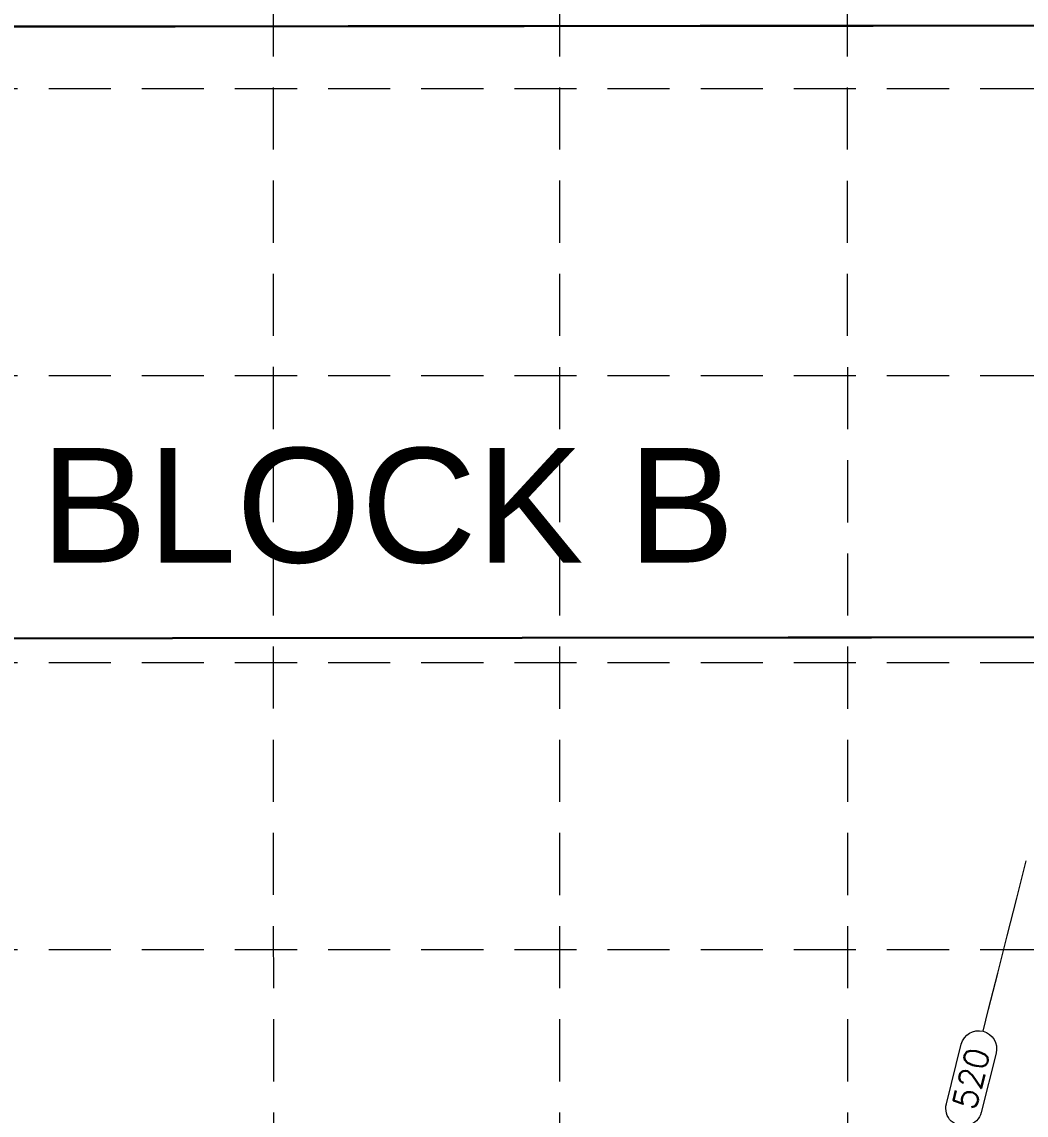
# Model space of a CAD drawing. Header units: feet. Extents: x -406 to 2003, y 7035 to 10885.
# Drawn here: x -94.7 to 115.5, y 9105.6 to 9334.4 of the extents above; entities that cross this region are included whole.
import ezdxf

# ---------------------------------------------------------------- set-up
doc = ezdxf.new("R2010")
doc.units = ezdxf.units.FT
doc.header["$LTSCALE"] = 40
doc.header["$MEASUREMENT"] = 0
doc.linetypes.add('HIDDEN', pattern=[0.375, 0.25, -0.125])
doc.layers.add('1 PROPOSED CONTOURS', color=35, linetype='Continuous', lineweight=0)
doc.layers.add('LOT NUMBERS', color=3, linetype='Continuous', lineweight=35)
for name, color, linetype in [('GRID', 254, 'HIDDEN'), ('lots', 4, 'Continuous'), ('polys', 7, 'Continuous')]:
    doc.layers.add(name, color=color, linetype=linetype)
doc.styles.get("Standard").update_dxf_attribs({"font": 'ARIAL.TTF'})

msp = doc.modelspace()

# ---------------------------------------------------------------- linework, layer by layer
at = {"layer": '1 PROPOSED CONTOURS', "color": 35, "extrusion": (0.969329, -0.245765, 0), "elevation": -2138.93}
msp.add_lwpolyline([(8898.19, 520), (8906.25, 520)], dxfattribs=at)
at = {"layer": '1 PROPOSED CONTOURS', "color": 35, "extrusion": (-0.969379, 0.245569, 0), "elevation": 2137.13}
msp.add_lwpolyline([(-8890.51, 520), (-8898.62, 520)], dxfattribs=at)
at = {"layer": '1 PROPOSED CONTOURS', "color": 35, "elevation": 520}
msp.add_lwpolyline([(109.58, 9135.31), (111.55, 9143.09)], dxfattribs=at)
at = {"layer": '1 PROPOSED CONTOURS', "color": 35, "extrusion": (-0.969516, 0.245026, 0), "elevation": 2132.16}
msp.add_lwpolyline([(-8875.87, 520), (-8883.68, 520)], dxfattribs=at)
at = {"layer": '1 PROPOSED CONTOURS', "color": 35, "extrusion": (-0.969613, 0.244645, 0), "elevation": 2128.66}
msp.add_lwpolyline([(-8871.95, 520), (-8876.71, 520)], dxfattribs=at)
at = {"layer": '1 PROPOSED CONTOURS', "color": 35, "linetype": 'Continuous', "extrusion": (0.969905, -0.243484, 0), "elevation": -2121.8}
msp.add_lwpolyline([(8857.89, 520), (8870.75, 520)], dxfattribs=at)
at = {"layer": '1 PROPOSED CONTOURS', "color": 35, "linetype": 'Continuous', "elevation": 520}
msp.add_lwpolyline([(109.22, 9118.58), (106.08, 9106.11)], dxfattribs=at)
at = {"layer": '1 PROPOSED CONTOURS', "color": 35, "linetype": 'Continuous', "extrusion": (0, 0, -1)}
for centre, start, end in [((-105.58, 9119.49, -520), 14.0923, 194.0923), ((-102.45, 9107.02, -520), 194.0923, 14.0923)]:
    msp.add_arc(centre, 3.75, start, end, dxfattribs=at)
at = {"layer": 'GRID', "color": 252, "linetype": 'HIDDEN', "lineweight": 0, "ltscale": 1.3}
for p, q in [((-41.89, 7338.15), (-42.14, 10820.07)), ((17.81, 7338.14), (18, 10819.96)), ((78.33, 7338.13), (78.01, 10819.73)), ((-342.62, 9320.43), (1939.97, 9320.43)), ((-342.62, 9260.36), (1939.97, 9260.36)), ((-342.62, 9200.3), (1939.97, 9200.3)), ((-342.62, 9140.23), (1939.97, 9140.23))]:
    msp.add_line(p, q, dxfattribs=at)
at = {"layer": 'lots', "color": 7, "linetype": 'Continuous'}
for p, q in [((302.62, 9333.76), (-208.74, 9333.26)), ((302.62, 9333.76), (-208.74, 9333.26)), ((302.75, 9205.76), (-209.71, 9205.25)), ((302.75, 9205.76), (-209.71, 9205.25))]:
    msp.add_line(p, q, dxfattribs=at)
at = {"layer": 'polys', "color": 7, "linetype": 'Continuous'}
for points in [[(-207.78, 9461.26), (-208.74, 9333.26), (302.62, 9333.76), (302.49, 9461.76)], [(-208.74, 9333.26), (-209.71, 9205.25), (302.75, 9205.76), (302.62, 9333.76)], [(-209.71, 9205.25), (-210.67, 9077.75), (302.87, 9078.26), (302.75, 9205.76)]]:
    msp.add_lwpolyline(points, close=True, dxfattribs=at)

# ---------------------------------------------------------------- texts
at = {"layer": '1 PROPOSED CONTOURS', "color": 35, "linetype": 'Continuous', "insert": (100.02, 9107.63, 520), "char_height": 5, "width": 18.8095, "attachment_point": 1, "rotation": 75.9077}
msp.add_mtext('\\Fsimplex.shx;\\W1.0000000000;\\T1.0000000000;\\o\\l520', dxfattribs=at)
at = {"layer": 'LOT NUMBERS', "color": 7, "linetype": 'Continuous'}
msp.add_text('BLOCK B', height=24, dxfattribs=at).set_placement((-90.82, 9221.21))

doc.saveas('drawing.dxf')
